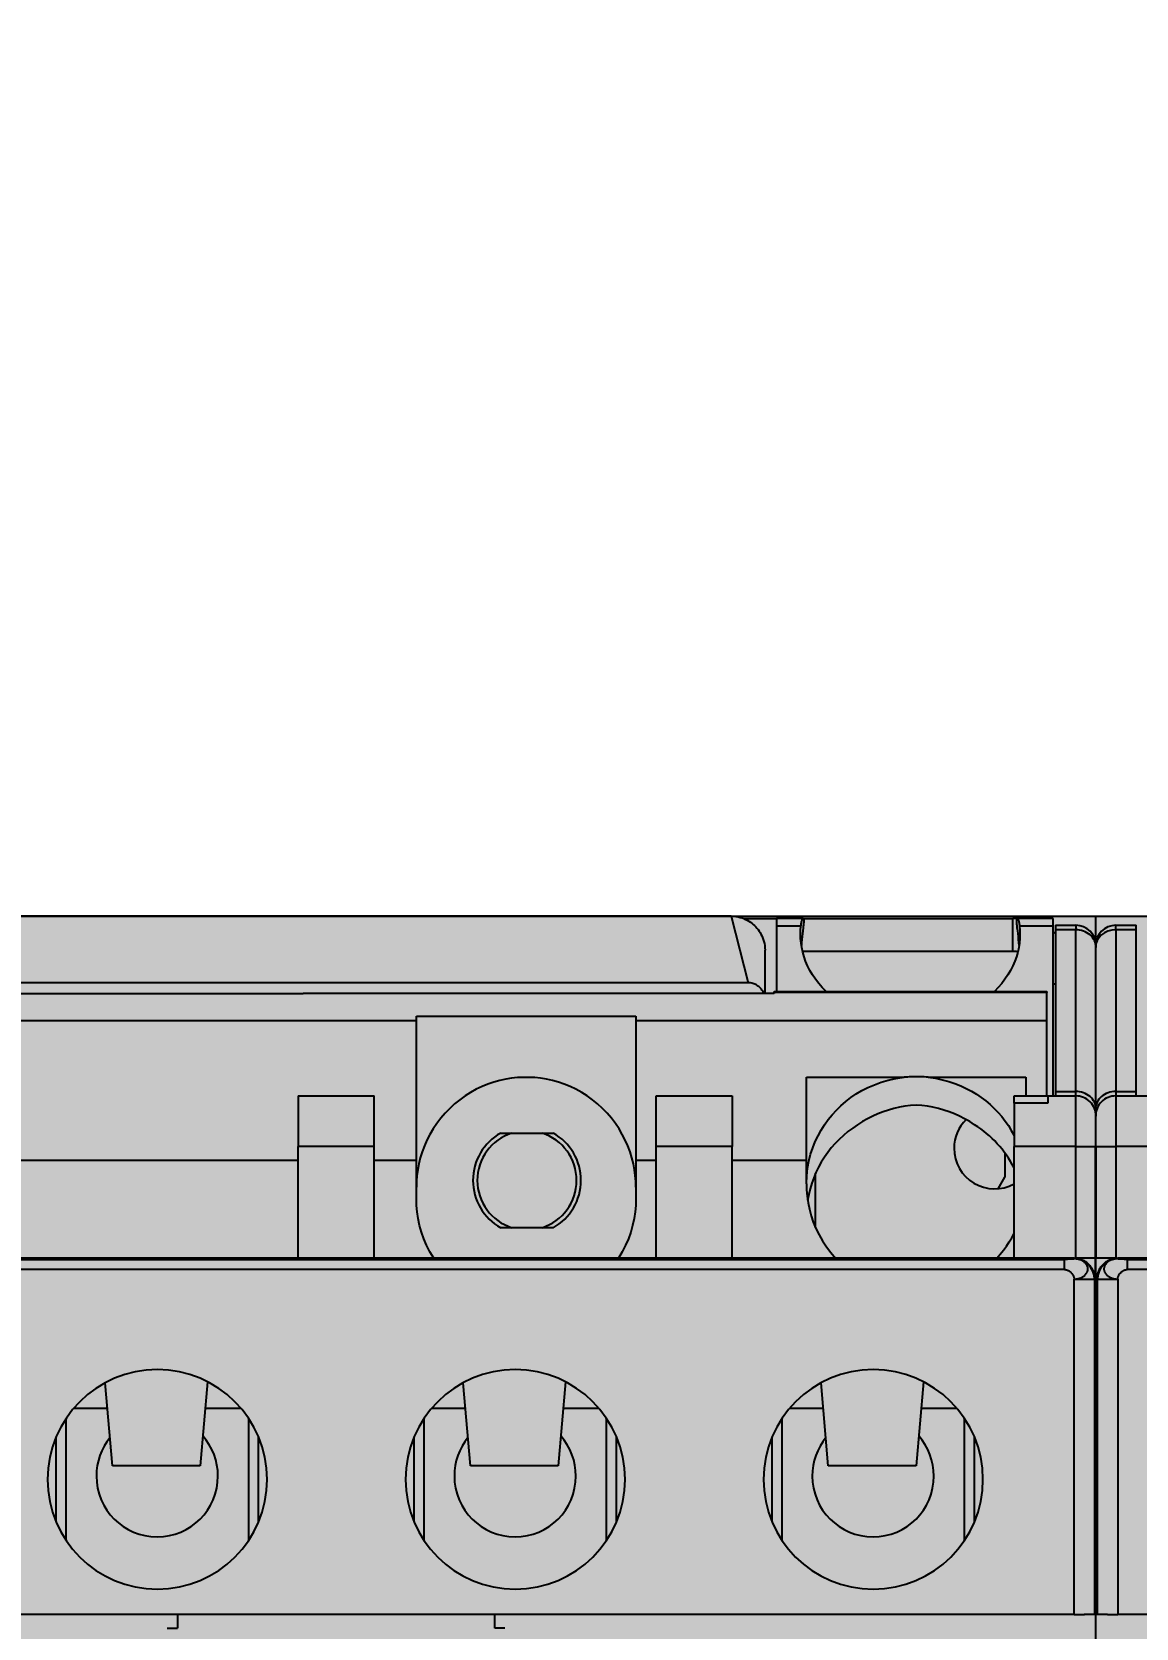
# Model space of a CAD drawing. Extents: x -20 to 2016, y -5898 to 916.
# Drawn here: x 652.21 to 684.91, y 775.01 to 822.25 of the extents above; entities that cross this region are included whole.
import ezdxf

# ---------------------------------------------------------------- set-up
doc = ezdxf.new("R2010")
doc.units = 0
doc.layers.add('MAIN-1', color=7, linetype='Continuous')
doc.layers.add('SYMS', color=7, linetype='Continuous')
doc.dimstyles.new('ISO-25', dxfattribs={"dimtxt": 2.5, "dimasz": 2.5, "dimexe": 1.25, "dimexo": 0.625, "dimtad": 1, "dimtxsty": 'Standard', "dimcen": 2.5, "dimadec": 0, "dimazin": 0, "dimtfac": 1, "dimtmove": 0, "dimatfit": 3, "dimfxl": 1, "dimarcsym": 0})

# ---------------------------------------------------------------- blocks, each defined once
blk = doc.blocks.new('*D42')
at = {"layer": 'Defpoints', "color": 0, "transparency": 16777216}
for p in [(778.839, 886.31), (287.054, 787.563), (778.839, 787.563)]:
    blk.add_point(p, dxfattribs=at)
at = {"layer": 'SYMS', "color": 0, "lineweight": -2, "transparency": 16777216}
for p, q in [((287.054, 788.188), (287.054, 887.56)), ((778.839, 788.188), (778.839, 887.56)), ((289.554, 886.31), (776.339, 886.31))]:
    blk.add_line(p, q, dxfattribs=at)
at = {"layer": 'SYMS', "color": 0, "transparency": 16777216}
for points in [[(289.554, 886.727), (289.554, 885.894), (287.054, 886.31)], [(776.339, 886.727), (776.339, 885.894), (778.839, 886.31)]]:
    blk.add_solid(points, dxfattribs=at)
at = {"layer": 'SYMS', "color": 0, "transparency": 16777216, "insert": (532.946, 888.394), "char_height": 2.5, "attachment_point": 5}
blk.add_mtext('491,79', dxfattribs=at)

msp = doc.modelspace()

# ---------------------------------------------------------------- hatches: boundary and pattern name
at = {"layer": 'SYMS', "true_color": 0x636466}
h = msp.add_hatch(color=251, dxfattribs=at)
h.dxf.hatch_style = 1
h.paths.add_polyline_path([(638.734, 725.585), (683.711, 725.585), (683.711, 796.085), (638.734, 796.085)])
h = msp.add_hatch(color=251, dxfattribs=at)
h.dxf.hatch_style = 1
h.paths.add_polyline_path([(683.722, 725.585), (728.7, 725.585), (728.7, 796.085), (683.722, 796.085)])

# ---------------------------------------------------------------- linework, layer by layer
at = {"layer": 'MAIN-1'}
for p, q in [((672.922, 796.085), (649.522, 796.085)), ((672.922, 796.085), (672.994, 796.082)), ((672.922, 796.085), (673.422, 794.115)), ((672.994, 796.082), (673.062, 796.076)), ((673.062, 796.076), (673.126, 796.065)), ((673.126, 796.065), (673.185, 796.05)), ((673.185, 796.05), (673.242, 796.032)), ((673.242, 796.032), (673.296, 796.012)), ((673.289, 796.015), (674.262, 796.015)), ((673.296, 796.012), (673.347, 795.989)), ((675.051, 796.015), (674.262, 796.015)), ((674.262, 796.015), (674.262, 794.76)), ((675.03, 795.991), (675.033, 795.998)), ((675.033, 795.998), (675.037, 796.004)), ((675.037, 796.004), (675.041, 796.009)), ((675.041, 796.009), (675.044, 796.012)), ((675.044, 796.012), (675.048, 796.014)), ((675.048, 796.014), (675.051, 796.015)), ((675.051, 796.015), (675.054, 796.014)), ((675.051, 796.015), (681.264, 796.015)), ((675.054, 796.014), (675.057, 796.011)), ((675.057, 796.011), (675.06, 796.007)), ((675.06, 796.007), (675.062, 796.002)), ((675.062, 796.002), (675.064, 795.994)), ((675.064, 795.994), (675.066, 795.985)), ((681.264, 795.041), (681.264, 796.015)), ((681.284, 796.015), (681.264, 796.015)), ((681.305, 796.014), (681.284, 796.015)), ((681.325, 796.014), (681.305, 796.014)), ((681.346, 796.013), (681.325, 796.014)), ((681.367, 796.012), (681.346, 796.013)), ((681.387, 796.011), (681.367, 796.012)), ((681.379, 795.985), (681.381, 795.994)), ((681.381, 795.994), (681.383, 796.001)), ((681.383, 796.001), (681.385, 796.007)), ((681.385, 796.007), (681.388, 796.011)), ((681.388, 796.011), (681.391, 796.014)), ((681.391, 796.014), (681.394, 796.015)), ((682.457, 796.015), (681.394, 796.015)), ((681.394, 796.015), (681.397, 796.014)), ((681.397, 796.014), (681.401, 796.012)), ((681.401, 796.012), (681.404, 796.009)), ((681.404, 796.009), (681.408, 796.004)), ((681.408, 796.004), (681.411, 795.998)), ((681.411, 795.998), (681.415, 795.991)), ((682.457, 795.788), (682.457, 796.015)), ((673.347, 795.989), (673.396, 795.963)), ((673.396, 795.963), (673.443, 795.936)), ((673.443, 795.936), (673.488, 795.907)), ((673.488, 795.907), (673.531, 795.875)), ((673.531, 795.875), (673.572, 795.842)), ((673.572, 795.842), (673.611, 795.806)), ((673.611, 795.806), (673.648, 795.769)), ((673.648, 795.769), (673.683, 795.73)), ((673.683, 795.73), (673.716, 795.688)), ((673.716, 795.688), (673.747, 795.645)), ((673.747, 795.645), (673.776, 795.599)), ((673.776, 795.599), (673.803, 795.552)), ((673.803, 795.552), (673.828, 795.502)), ((674.985, 795.788), (674.262, 795.788)), ((674.973, 795.592), (674.974, 795.632)), ((674.973, 795.552), (674.973, 795.592)), ((674.977, 795.421), (674.973, 795.552)), ((674.974, 795.632), (674.976, 795.671)), ((674.976, 795.671), (674.978, 795.711)), ((674.978, 795.711), (674.982, 795.749)), ((674.982, 795.749), (674.985, 795.788)), ((674.985, 795.788), (674.988, 795.81)), ((674.988, 795.81), (674.991, 795.831)), ((674.991, 795.831), (674.994, 795.851)), ((674.994, 795.851), (674.997, 795.87)), ((674.997, 795.87), (675, 795.887)), ((675, 795.887), (675.003, 795.904)), ((675.003, 795.904), (675.007, 795.92)), ((675.007, 795.92), (675.011, 795.934)), ((675.011, 795.934), (675.014, 795.948)), ((675.014, 795.948), (675.018, 795.961)), ((675.018, 795.961), (675.022, 795.972)), ((675.03, 795.566), (675.021, 795.48)), ((675.022, 795.972), (675.026, 795.982)), ((675.026, 795.982), (675.03, 795.991)), ((675.04, 795.653), (675.03, 795.566)), ((675.051, 795.74), (675.04, 795.653)), ((675.054, 795.767), (675.051, 795.74)), ((675.057, 795.792), (675.054, 795.767)), ((675.06, 795.816), (675.057, 795.792)), ((675.062, 795.839), (675.06, 795.816)), ((675.064, 795.86), (675.062, 795.839)), ((675.066, 795.88), (675.064, 795.86)), ((675.066, 795.985), (675.067, 795.974)), ((675.067, 795.899), (675.066, 795.88)), ((675.067, 795.974), (675.068, 795.962)), ((675.068, 795.917), (675.067, 795.899)), ((675.068, 795.962), (675.068, 795.949)), ((675.068, 795.949), (675.068, 795.934)), ((675.068, 795.934), (675.068, 795.917)), ((681.377, 795.962), (681.378, 795.974)), ((681.377, 795.948), (681.377, 795.962)), ((681.377, 795.933), (681.377, 795.948)), ((681.377, 795.916), (681.377, 795.933)), ((681.378, 795.898), (681.377, 795.916)), ((681.378, 795.974), (681.379, 795.985)), ((681.379, 795.879), (681.378, 795.898)), ((681.381, 795.859), (681.379, 795.879)), ((681.383, 795.838), (681.381, 795.859)), ((681.385, 795.815), (681.383, 795.838)), ((681.388, 795.792), (681.385, 795.815)), ((681.391, 795.766), (681.388, 795.792)), ((681.394, 795.74), (681.391, 795.766)), ((681.405, 795.653), (681.394, 795.74)), ((681.415, 795.567), (681.405, 795.653)), ((681.415, 795.991), (681.419, 795.982)), ((681.424, 795.48), (681.415, 795.567)), ((681.419, 795.982), (681.423, 795.972)), ((681.423, 795.972), (681.427, 795.961)), ((681.427, 795.961), (681.431, 795.948)), ((681.431, 795.948), (681.434, 795.934)), ((681.434, 795.934), (681.438, 795.92)), ((681.438, 795.92), (681.441, 795.904)), ((681.441, 795.904), (681.445, 795.887)), ((681.445, 795.887), (681.448, 795.87)), ((681.448, 795.87), (681.451, 795.851)), ((681.451, 795.851), (681.454, 795.831)), ((681.454, 795.831), (681.457, 795.81)), ((681.457, 795.81), (681.459, 795.788)), ((681.459, 795.788), (681.463, 795.749)), ((682.457, 795.788), (681.459, 795.788)), ((681.463, 795.749), (681.467, 795.711)), ((681.467, 795.711), (681.469, 795.671)), ((681.472, 795.552), (681.468, 795.421)), ((681.469, 795.671), (681.471, 795.632)), ((681.471, 795.632), (681.472, 795.592)), ((681.472, 795.592), (681.472, 795.552)), ((682.457, 790.769), (682.457, 795.788)), ((682.468, 795.611), (682.457, 795.619)), ((682.479, 795.603), (682.468, 795.611)), ((682.49, 795.594), (682.479, 795.603)), ((682.501, 795.586), (682.49, 795.594)), ((682.512, 795.577), (682.501, 795.586)), ((682.522, 795.569), (682.512, 795.577)), ((682.522, 795.815), (682.522, 795.681)), ((682.522, 795.815), (683.122, 795.815)), ((682.522, 795.681), (682.522, 790.899)), ((683.122, 795.681), (682.522, 795.681)), ((683.122, 795.815), (683.122, 795.681)), ((683.122, 790.899), (683.122, 795.681)), ((684.311, 795.681), (684.311, 795.815)), ((684.311, 795.815), (684.911, 795.815)), ((684.911, 795.681), (684.311, 795.681)), ((684.311, 795.681), (684.311, 790.899)), ((684.911, 795.681), (684.911, 795.815)), ((684.911, 790.899), (684.911, 795.681)), ((673.828, 795.502), (673.851, 795.451)), ((673.851, 795.451), (673.871, 795.396)), ((673.871, 795.396), (673.889, 795.339)), ((673.889, 795.339), (673.903, 795.279)), ((673.903, 795.279), (673.913, 795.216)), ((673.913, 795.216), (673.92, 795.148)), ((673.92, 795.148), (673.922, 795.076)), ((673.922, 793.795), (673.922, 795.076)), ((674.989, 795.289), (674.977, 795.421)), ((675.009, 795.155), (674.989, 795.289)), ((675.005, 795.307), (674.998, 795.221)), ((675.012, 795.394), (675.005, 795.307)), ((675.039, 795.02), (675.009, 795.155)), ((675.021, 795.48), (675.012, 795.394)), ((681.436, 795.155), (681.406, 795.02)), ((681.432, 795.394), (681.424, 795.48)), ((681.44, 795.307), (681.432, 795.394)), ((681.456, 795.289), (681.436, 795.155)), ((681.447, 795.221), (681.44, 795.307)), ((681.468, 795.421), (681.456, 795.289)), ((683.711, 795.215), (683.711, 795.161)), ((683.711, 795.161), (683.711, 790.379)), ((683.722, 795.215), (683.722, 795.161)), ((683.722, 790.379), (683.722, 795.161)), ((674.262, 794.76), (674.262, 793.857)), ((681.264, 795.041), (675.034, 795.041)), ((675.078, 794.884), (675.039, 795.02)), ((675.126, 794.749), (675.078, 794.884)), ((675.184, 794.614), (675.126, 794.749)), ((675.252, 794.48), (675.184, 794.614)), ((681.26, 794.614), (681.192, 794.48)), ((681.319, 794.749), (681.26, 794.614)), ((681.367, 794.884), (681.319, 794.749)), ((681.406, 795.02), (681.367, 794.884)), ((673.422, 794.115), (649.022, 794.115)), ((673.46, 794.113), (673.422, 794.115)), ((673.496, 794.11), (673.46, 794.113)), ((673.529, 794.104), (673.496, 794.11)), ((673.56, 794.096), (673.529, 794.104)), ((675.33, 794.349), (675.252, 794.48)), ((675.417, 794.22), (675.33, 794.349)), ((675.512, 794.095), (675.417, 794.22)), ((681.028, 794.22), (680.933, 794.095)), ((681.115, 794.349), (681.028, 794.22)), ((681.192, 794.48), (681.115, 794.349)), ((651.547, 793.795), (660.247, 793.795)), ((674.197, 793.795), (660.247, 793.795)), ((673.59, 794.086), (673.56, 794.096)), ((673.618, 794.075), (673.59, 794.086)), ((673.644, 794.062), (673.618, 794.075)), ((673.67, 794.048), (673.644, 794.062)), ((673.694, 794.033), (673.67, 794.048)), ((673.717, 794.017), (673.694, 794.033)), ((673.739, 794), (673.717, 794.017)), ((673.76, 793.982), (673.739, 794)), ((673.78, 793.962), (673.76, 793.982)), ((673.799, 793.942), (673.78, 793.962)), ((673.817, 793.92), (673.799, 793.942)), ((673.833, 793.897), (673.817, 793.92)), ((673.849, 793.874), (673.833, 793.897)), ((673.863, 793.849), (673.849, 793.874)), ((673.876, 793.822), (673.863, 793.849)), ((673.888, 793.795), (673.876, 793.822)), ((674.197, 793.826), (674.197, 793.857)), ((674.197, 793.857), (682.272, 793.857)), ((682.272, 793.826), (674.197, 793.826)), ((674.197, 793.826), (674.197, 793.795)), ((675.616, 793.973), (675.512, 794.095)), ((675.729, 793.857), (675.616, 793.973)), ((680.829, 793.973), (680.716, 793.857)), ((680.933, 794.095), (680.829, 793.973)), ((682.272, 793.857), (682.272, 793.826)), ((682.272, 792.994), (682.272, 793.826)), ((640.122, 792.994), (663.597, 792.994)), ((663.597, 792.994), (663.597, 793.122)), ((663.597, 793.122), (670.097, 793.122)), ((663.597, 788.865), (663.597, 792.994)), ((670.097, 793.122), (670.097, 792.994)), ((670.097, 792.994), (670.097, 788.865)), ((670.097, 792.994), (682.272, 792.994)), ((682.272, 790.765), (682.272, 792.994)), ((666.419, 791.287), (666.245, 791.258)), ((666.591, 791.305), (666.419, 791.287)), ((666.762, 791.314), (666.591, 791.305)), ((666.933, 791.314), (666.762, 791.314)), ((667.104, 791.305), (666.933, 791.314)), ((667.276, 791.287), (667.104, 791.305)), ((667.45, 791.258), (667.276, 791.287)), ((675.147, 788.865), (675.147, 791.316)), ((675.147, 791.316), (678.044, 791.316)), ((677.573, 791.231), (677.8, 791.281)), ((677.8, 791.281), (678.044, 791.316)), ((678.094, 791.32), (678.044, 791.316)), ((678.145, 791.324), (678.094, 791.32)), ((678.195, 791.327), (678.145, 791.324)), ((678.246, 791.329), (678.195, 791.327)), ((678.296, 791.331), (678.246, 791.329)), ((678.347, 791.332), (678.296, 791.331)), ((678.397, 791.332), (678.347, 791.332)), ((678.456, 791.332), (678.397, 791.332)), ((678.515, 791.33), (678.456, 791.332)), ((678.574, 791.328), (678.515, 791.33)), ((678.633, 791.325), (678.574, 791.328)), ((678.692, 791.321), (678.633, 791.325)), ((678.751, 791.316), (678.692, 791.321)), ((678.751, 791.316), (678.968, 791.286)), ((678.751, 791.316), (681.647, 791.316)), ((678.968, 791.286), (679.172, 791.244)), ((681.647, 791.316), (681.647, 790.765)), ((665.202, 790.868), (665.039, 790.765)), ((665.371, 790.96), (665.202, 790.868)), ((665.542, 791.041), (665.371, 790.96)), ((665.717, 791.112), (665.542, 791.041)), ((665.893, 791.171), (665.717, 791.112)), ((666.07, 791.22), (665.893, 791.171)), ((666.245, 791.258), (666.07, 791.22)), ((667.625, 791.22), (667.45, 791.258)), ((667.802, 791.171), (667.625, 791.22)), ((667.978, 791.112), (667.802, 791.171)), ((668.153, 791.041), (667.978, 791.112)), ((668.324, 790.96), (668.153, 791.041)), ((668.493, 790.868), (668.324, 790.96)), ((668.656, 790.765), (668.493, 790.868)), ((676.465, 790.714), (676.624, 790.822)), ((676.624, 790.822), (676.793, 790.922)), ((676.793, 790.922), (676.972, 791.014)), ((676.972, 791.014), (677.16, 791.096)), ((677.16, 791.096), (677.36, 791.169)), ((677.36, 791.169), (677.573, 791.231)), ((679.172, 791.244), (679.363, 791.192)), ((679.363, 791.192), (679.545, 791.131)), ((679.545, 791.131), (679.717, 791.062)), ((679.717, 791.062), (679.881, 790.986)), ((679.881, 790.986), (680.036, 790.902)), ((680.036, 790.902), (680.185, 790.813)), ((680.185, 790.813), (680.326, 790.717)), ((682.522, 790.899), (682.522, 790.765)), ((682.522, 790.899), (683.122, 790.899)), ((683.122, 790.765), (683.122, 790.899)), ((684.311, 790.899), (684.911, 790.899)), ((684.311, 790.899), (684.311, 790.765)), ((684.911, 790.765), (684.911, 790.899)), ((660.097, 790.765), (662.347, 790.765)), ((660.097, 790.765), (660.097, 789.265)), ((662.347, 789.265), (662.347, 790.765)), ((664.584, 790.397), (664.448, 790.257)), ((664.729, 790.529), (664.584, 790.397)), ((664.88, 790.652), (664.729, 790.529)), ((665.039, 790.765), (664.88, 790.652)), ((668.814, 790.652), (668.656, 790.765)), ((668.966, 790.529), (668.814, 790.652)), ((669.111, 790.397), (668.966, 790.529)), ((669.247, 790.257), (669.111, 790.397)), ((670.697, 790.765), (672.947, 790.765)), ((670.697, 789.265), (670.697, 790.765)), ((672.947, 790.765), (672.947, 789.265)), ((675.913, 790.208), (676.038, 790.345)), ((676.038, 790.345), (676.172, 790.476)), ((676.172, 790.476), (676.314, 790.599)), ((676.314, 790.599), (676.465, 790.714)), ((677.579, 790.347), (677.422, 790.294)), ((677.739, 790.392), (677.579, 790.347)), ((677.9, 790.429), (677.739, 790.392)), ((678.064, 790.458), (677.9, 790.429)), ((678.23, 790.479), (678.064, 790.458)), ((678.397, 790.491), (678.23, 790.479)), ((678.565, 790.479), (678.397, 790.491)), ((678.731, 790.458), (678.565, 790.479)), ((678.895, 790.429), (678.731, 790.458)), ((679.056, 790.392), (678.895, 790.429)), ((679.216, 790.347), (679.056, 790.392)), ((679.373, 790.294), (679.216, 790.347)), ((680.326, 790.717), (680.46, 790.615)), ((680.46, 790.615), (680.587, 790.508)), ((680.587, 790.508), (680.708, 790.394)), ((680.708, 790.394), (680.823, 790.275)), ((681.297, 790.549), (681.297, 790.765)), ((681.297, 790.765), (682.297, 790.765)), ((681.297, 790.549), (681.297, 789.265)), ((682.297, 790.549), (681.297, 790.549)), ((682.272, 790.769), (682.457, 790.769)), ((682.297, 790.765), (682.297, 790.549)), ((682.297, 790.765), (683.122, 790.765)), ((682.457, 790.765), (682.457, 790.769)), ((683.122, 789.265), (683.122, 790.765)), ((683.711, 790.379), (683.711, 790.315)), ((683.722, 790.379), (683.722, 790.315)), ((684.311, 790.765), (686.136, 790.765)), ((684.311, 790.765), (684.311, 789.265)), ((664.204, 789.953), (664.096, 789.792)), ((664.321, 790.108), (664.204, 789.953)), ((664.448, 790.257), (664.321, 790.108)), ((669.374, 790.108), (669.247, 790.257)), ((669.491, 789.953), (669.374, 790.108)), ((669.599, 789.792), (669.491, 789.953)), ((675.585, 789.754), (675.686, 789.913)), ((675.686, 789.913), (675.795, 790.064)), ((675.795, 790.064), (675.913, 790.208)), ((676.812, 790.003), (676.665, 789.909)), ((676.961, 790.089), (676.812, 790.003)), ((677.112, 790.165), (676.961, 790.089)), ((677.266, 790.234), (677.112, 790.165)), ((677.422, 790.294), (677.266, 790.234)), ((679.529, 790.234), (679.373, 790.294)), ((679.682, 790.165), (679.529, 790.234)), ((679.834, 790.089), (679.682, 790.165)), ((679.983, 790.003), (679.834, 790.089)), ((680.13, 789.909), (679.983, 790.003)), ((680.823, 790.275), (680.931, 790.151)), ((680.931, 790.151), (681.032, 790.021)), ((681.032, 790.021), (681.128, 789.885)), ((681.128, 789.885), (681.216, 789.744)), ((683.711, 790.315), (683.711, 790.261)), ((683.711, 790.261), (683.711, 790.219)), ((683.711, 790.219), (683.711, 790.189)), ((683.711, 790.189), (683.711, 790.171)), ((683.711, 790.171), (683.711, 790.165)), ((683.711, 790.165), (683.711, 789.265)), ((683.722, 790.315), (683.722, 790.261)), ((683.722, 790.261), (683.722, 790.219)), ((683.722, 790.219), (683.722, 790.189)), ((683.722, 790.189), (683.722, 790.171)), ((683.722, 790.171), (683.722, 790.165)), ((683.722, 789.265), (683.722, 790.165)), ((663.911, 789.456), (663.834, 789.283)), ((663.998, 789.626), (663.911, 789.456)), ((664.096, 789.792), (663.998, 789.626)), ((666.098, 789.665), (667.647, 789.665)), ((669.697, 789.626), (669.599, 789.792)), ((669.784, 789.456), (669.697, 789.626)), ((669.861, 789.283), (669.784, 789.456)), ((675.337, 789.231), (675.41, 789.413)), ((675.41, 789.413), (675.493, 789.588)), ((675.493, 789.588), (675.585, 789.754)), ((681.216, 789.744), (681.297, 789.597)), ((660.097, 785.965), (660.097, 789.265)), ((662.347, 789.265), (660.097, 789.265)), ((662.347, 785.965), (662.347, 789.265)), ((663.715, 788.932), (663.672, 788.756)), ((663.769, 789.108), (663.715, 788.932)), ((663.834, 789.283), (663.769, 789.108)), ((669.926, 789.108), (669.861, 789.283)), ((669.98, 788.932), (669.926, 789.108)), ((670.023, 788.756), (669.98, 788.932)), ((670.697, 785.965), (670.697, 789.265)), ((672.947, 789.265), (670.697, 789.265)), ((672.947, 785.965), (672.947, 789.265)), ((675.222, 788.838), (675.274, 789.039)), ((675.274, 789.039), (675.337, 789.231)), ((681.022, 789.082), (681.022, 788.361)), ((681.297, 785.965), (681.297, 789.265)), ((683.122, 789.265), (681.297, 789.265)), ((683.122, 789.265), (683.722, 789.265)), ((683.122, 785.965), (683.122, 789.265)), ((683.711, 785.965), (683.711, 789.265)), ((683.711, 789.265), (684.311, 789.265)), ((683.722, 789.265), (683.722, 785.965)), ((684.311, 789.265), (684.311, 785.965)), ((686.136, 789.265), (684.311, 789.265)), ((651.747, 788.865), (660.097, 788.865)), ((662.347, 788.865), (663.597, 788.865)), ((663.597, 787.715), (663.597, 788.865)), ((663.639, 788.58), (663.616, 788.406)), ((663.672, 788.756), (663.639, 788.58)), ((670.056, 788.58), (670.023, 788.756)), ((670.079, 788.406), (670.056, 788.58)), ((670.097, 788.865), (670.697, 788.865)), ((670.097, 788.865), (670.097, 787.715)), ((672.947, 788.865), (675.147, 788.865)), ((675.147, 788.165), (675.147, 788.865)), ((675.156, 788.403), (675.182, 788.627)), ((675.182, 788.627), (675.222, 788.838)), ((675.422, 786.857), (675.422, 788.479)), ((663.602, 788.234), (663.597, 788.065)), ((663.616, 788.406), (663.602, 788.234)), ((670.093, 788.234), (670.079, 788.406)), ((670.097, 788.065), (670.093, 788.234)), ((675.147, 788.165), (675.156, 788.403)), ((675.147, 788.165), (675.153, 787.981)), ((675.153, 787.981), (675.169, 787.793)), ((680.825, 788.019), (681.022, 788.361)), ((663.603, 787.524), (663.597, 787.715)), ((663.621, 787.33), (663.603, 787.524)), ((670.092, 787.524), (670.074, 787.33)), ((670.097, 787.715), (670.092, 787.524)), ((675.169, 787.793), (675.197, 787.603)), ((675.197, 787.603), (675.236, 787.412)), ((663.65, 787.133), (663.621, 787.33)), ((663.693, 786.934), (663.65, 787.133)), ((670.045, 787.133), (670.002, 786.934)), ((670.074, 787.33), (670.045, 787.133)), ((675.236, 787.412), (675.288, 787.22)), ((675.288, 787.22), (675.352, 787.029)), ((675.352, 787.029), (675.43, 786.84)), ((663.748, 786.736), (663.693, 786.934)), ((663.818, 786.538), (663.748, 786.736)), ((667.647, 786.865), (666.098, 786.865)), ((669.947, 786.736), (669.877, 786.538)), ((670.002, 786.934), (669.947, 786.736)), ((675.43, 786.84), (675.521, 786.654)), ((675.521, 786.654), (675.624, 786.472)), ((681.152, 786.442), (681.228, 786.569)), ((681.228, 786.569), (681.297, 786.699)), ((663.902, 786.343), (663.818, 786.538)), ((663.999, 786.151), (663.902, 786.343)), ((664.11, 785.965), (663.999, 786.151)), ((669.696, 786.151), (669.585, 785.965)), ((669.793, 786.343), (669.696, 786.151)), ((669.877, 786.538), (669.793, 786.343)), ((675.624, 786.472), (675.74, 786.296)), ((675.74, 786.296), (675.867, 786.126)), ((675.867, 786.126), (676.006, 785.965)), ((680.789, 785.965), (680.888, 786.078)), ((680.888, 786.078), (680.982, 786.196)), ((680.982, 786.196), (681.07, 786.317)), ((681.07, 786.317), (681.152, 786.442)), ((683.078, 785.965), (639.377, 785.965)), ((639.662, 785.927), (682.793, 785.927)), ((682.793, 785.628), (639.662, 785.628)), ((682.807, 785.927), (682.793, 785.927)), ((682.793, 785.628), (682.793, 785.927)), ((682.793, 785.628), (682.808, 785.627)), ((682.821, 785.927), (682.807, 785.927)), ((682.808, 785.627), (682.823, 785.625)), ((682.835, 785.928), (682.821, 785.927)), ((682.823, 785.625), (682.838, 785.622)), ((682.849, 785.928), (682.835, 785.928)), ((682.838, 785.622), (682.853, 785.619)), ((682.863, 785.928), (682.849, 785.928)), ((682.853, 785.619), (682.868, 785.614)), ((682.878, 785.928), (682.863, 785.928)), ((682.868, 785.614), (682.883, 785.608)), ((682.893, 785.929), (682.878, 785.928)), ((682.883, 785.608), (682.897, 785.601)), ((682.908, 785.929), (682.893, 785.929)), ((682.897, 785.601), (682.911, 785.593)), ((682.923, 785.929), (682.908, 785.929)), ((682.938, 785.93), (682.923, 785.929)), ((682.952, 785.93), (682.938, 785.93)), ((682.965, 785.931), (682.952, 785.93)), ((682.978, 785.932), (682.965, 785.931)), ((682.991, 785.932), (682.978, 785.932)), ((683.003, 785.933), (682.991, 785.932)), ((683.014, 785.934), (683.003, 785.933)), ((683.024, 785.934), (683.014, 785.934)), ((683.034, 785.935), (683.024, 785.934)), ((683.043, 785.936), (683.034, 785.935)), ((683.051, 785.937), (683.043, 785.936)), ((683.058, 785.938), (683.051, 785.937)), ((683.064, 785.938), (683.058, 785.938)), ((683.069, 785.939), (683.064, 785.938)), ((683.073, 785.94), (683.069, 785.939)), ((683.075, 785.941), (683.073, 785.94)), ((683.077, 785.941), (683.075, 785.941)), ((683.078, 785.942), (683.077, 785.941)), ((683.078, 785.965), (683.106, 785.964)), ((683.078, 785.942), (683.078, 785.965)), ((683.099, 785.942), (683.078, 785.942)), ((683.121, 785.94), (683.099, 785.942)), ((683.106, 785.964), (683.134, 785.962)), ((683.142, 785.938), (683.121, 785.94)), ((683.722, 785.965), (683.122, 785.965)), ((683.134, 785.962), (683.161, 785.959)), ((683.164, 785.936), (683.142, 785.938)), ((683.161, 785.959), (683.188, 785.955)), ((683.185, 785.932), (683.164, 785.936)), ((683.205, 785.927), (683.185, 785.932)), ((683.188, 785.955), (683.215, 785.949)), ((683.225, 785.922), (683.205, 785.927)), ((683.215, 785.949), (683.242, 785.942)), ((683.245, 785.916), (683.225, 785.922)), ((683.242, 785.942), (683.268, 785.934)), ((683.265, 785.909), (683.245, 785.916)), ((683.284, 785.902), (683.265, 785.909)), ((683.268, 785.934), (683.294, 785.924)), ((683.302, 785.893), (683.284, 785.902)), ((683.294, 785.924), (683.319, 785.914)), ((683.32, 785.884), (683.302, 785.893)), ((683.319, 785.914), (683.344, 785.902)), ((683.337, 785.875), (683.32, 785.884)), ((683.353, 785.864), (683.337, 785.875)), ((683.344, 785.902), (683.369, 785.889)), ((683.369, 785.853), (683.353, 785.864)), ((683.369, 785.889), (683.393, 785.875)), ((683.384, 785.841), (683.369, 785.853)), ((683.398, 785.829), (683.384, 785.841)), ((683.393, 785.875), (683.416, 785.86)), ((683.411, 785.817), (683.398, 785.829)), ((683.423, 785.804), (683.411, 785.817)), ((683.416, 785.86), (683.439, 785.844)), ((683.434, 785.79), (683.423, 785.804)), ((683.444, 785.776), (683.434, 785.79)), ((683.439, 785.844), (683.461, 785.826)), ((683.453, 785.762), (683.444, 785.776)), ((683.461, 785.748), (683.453, 785.762)), ((683.461, 785.826), (683.482, 785.808)), ((683.467, 785.733), (683.461, 785.748)), ((683.473, 785.718), (683.467, 785.733)), ((683.478, 785.703), (683.473, 785.718)), ((683.481, 785.687), (683.478, 785.703)), ((683.479, 785.593), (683.482, 785.609)), ((683.484, 785.672), (683.481, 785.687)), ((683.482, 785.808), (683.501, 785.789)), ((683.482, 785.609), (683.484, 785.624)), ((683.485, 785.656), (683.484, 785.672)), ((683.484, 785.624), (683.485, 785.64)), ((683.485, 785.64), (683.485, 785.656)), ((683.501, 785.789), (683.521, 785.769)), ((683.521, 785.769), (683.539, 785.748)), ((683.539, 785.748), (683.556, 785.726)), ((683.556, 785.726), (683.572, 785.704)), ((683.572, 785.704), (683.587, 785.68)), ((683.587, 785.68), (683.601, 785.656)), ((683.601, 785.656), (683.614, 785.632)), ((683.614, 785.632), (683.626, 785.607)), ((683.626, 785.607), (683.637, 785.581)), ((683.711, 775.415), (683.711, 785.965)), ((684.311, 785.965), (683.711, 785.965)), ((683.722, 775.415), (683.722, 785.965)), ((683.807, 785.581), (683.818, 785.607)), ((683.818, 785.607), (683.829, 785.632)), ((683.829, 785.632), (683.842, 785.656)), ((683.842, 785.656), (683.856, 785.68)), ((683.856, 785.68), (683.871, 785.704)), ((683.871, 785.704), (683.888, 785.726)), ((683.888, 785.726), (683.905, 785.748)), ((683.905, 785.748), (683.923, 785.769)), ((683.923, 785.769), (683.942, 785.789)), ((683.942, 785.789), (683.962, 785.808)), ((683.96, 785.667), (683.959, 785.652)), ((683.959, 785.652), (683.959, 785.637)), ((683.959, 785.637), (683.96, 785.622)), ((683.961, 785.681), (683.96, 785.667)), ((683.96, 785.622), (683.962, 785.608)), ((683.964, 785.696), (683.961, 785.681)), ((683.962, 785.808), (683.983, 785.826)), ((683.962, 785.608), (683.965, 785.593)), ((683.968, 785.71), (683.964, 785.696)), ((683.973, 785.724), (683.968, 785.71)), ((683.979, 785.738), (683.973, 785.724)), ((683.985, 785.752), (683.979, 785.738)), ((683.983, 785.826), (684.005, 785.844)), ((683.993, 785.765), (683.985, 785.752)), ((684.001, 785.778), (683.993, 785.765)), ((684.011, 785.791), (684.001, 785.778)), ((684.005, 785.844), (684.027, 785.86)), ((684.021, 785.804), (684.011, 785.791)), ((684.032, 785.816), (684.021, 785.804)), ((684.027, 785.86), (684.051, 785.875)), ((684.044, 785.828), (684.032, 785.816)), ((684.057, 785.839), (684.044, 785.828)), ((684.051, 785.875), (684.075, 785.889)), ((684.071, 785.85), (684.057, 785.839)), ((684.085, 785.861), (684.071, 785.85)), ((684.075, 785.889), (684.099, 785.902)), ((684.1, 785.871), (684.085, 785.861)), ((684.099, 785.902), (684.124, 785.914)), ((684.116, 785.88), (684.1, 785.871)), ((684.132, 785.889), (684.116, 785.88)), ((684.124, 785.914), (684.15, 785.924)), ((684.149, 785.897), (684.132, 785.889)), ((684.167, 785.904), (684.149, 785.897)), ((684.15, 785.924), (684.176, 785.934)), ((684.185, 785.911), (684.167, 785.904)), ((684.176, 785.934), (684.202, 785.942)), ((684.203, 785.918), (684.185, 785.911)), ((684.202, 785.942), (684.228, 785.949)), ((684.223, 785.923), (684.203, 785.918)), ((684.242, 785.928), (684.223, 785.923)), ((684.228, 785.949), (684.255, 785.955)), ((684.262, 785.932), (684.242, 785.928)), ((684.255, 785.955), (684.282, 785.959)), ((684.282, 785.936), (684.262, 785.932)), ((684.282, 785.959), (684.31, 785.962)), ((684.303, 785.939), (684.282, 785.936)), ((684.324, 785.941), (684.303, 785.939)), ((684.31, 785.962), (684.338, 785.964)), ((684.345, 785.942), (684.324, 785.941)), ((684.338, 785.964), (684.366, 785.965)), ((684.366, 785.942), (684.345, 785.942)), ((728.066, 785.965), (684.366, 785.965)), ((684.366, 785.965), (684.366, 785.942)), ((684.367, 785.941), (684.366, 785.942)), ((684.368, 785.941), (684.367, 785.941)), ((684.371, 785.94), (684.368, 785.941)), ((684.375, 785.939), (684.371, 785.94)), ((684.38, 785.938), (684.375, 785.939)), ((684.386, 785.938), (684.38, 785.938)), ((684.393, 785.937), (684.386, 785.938)), ((684.401, 785.936), (684.393, 785.937)), ((684.41, 785.935), (684.401, 785.936)), ((684.419, 785.934), (684.41, 785.935)), ((684.43, 785.934), (684.419, 785.934)), ((684.441, 785.933), (684.43, 785.934)), ((684.453, 785.932), (684.441, 785.933)), ((684.465, 785.932), (684.453, 785.932)), ((684.478, 785.931), (684.465, 785.932)), ((684.492, 785.931), (684.478, 785.931)), ((684.506, 785.93), (684.492, 785.931)), ((684.52, 785.929), (684.506, 785.93)), ((684.535, 785.929), (684.52, 785.929)), ((684.532, 785.593), (684.547, 785.601)), ((684.55, 785.929), (684.535, 785.929)), ((684.547, 785.601), (684.561, 785.608)), ((684.565, 785.928), (684.55, 785.929)), ((684.561, 785.608), (684.576, 785.614)), ((684.58, 785.928), (684.565, 785.928)), ((684.576, 785.614), (684.591, 785.619)), ((684.595, 785.928), (684.58, 785.928)), ((684.591, 785.619), (684.606, 785.622)), ((684.609, 785.928), (684.595, 785.928)), ((684.606, 785.622), (684.621, 785.625)), ((684.623, 785.927), (684.609, 785.928)), ((684.621, 785.625), (684.636, 785.627)), ((684.637, 785.927), (684.623, 785.927)), ((684.636, 785.627), (684.651, 785.628)), ((684.651, 785.927), (684.637, 785.927)), ((684.651, 785.927), (727.782, 785.927)), ((684.651, 785.927), (684.651, 785.628)), ((727.782, 785.628), (684.651, 785.628)), ((682.911, 785.593), (682.925, 785.584)), ((682.925, 785.584), (682.939, 785.575)), ((682.939, 785.575), (682.952, 785.565)), ((682.952, 785.565), (682.965, 785.554)), ((682.965, 785.554), (682.978, 785.543)), ((682.978, 785.543), (682.99, 785.531)), ((682.99, 785.531), (683.001, 785.518)), ((683.001, 785.518), (683.012, 785.505)), ((683.012, 785.505), (683.022, 785.492)), ((683.022, 785.492), (683.031, 785.478)), ((683.031, 785.478), (683.04, 785.464)), ((683.04, 785.464), (683.048, 785.449)), ((683.048, 785.449), (683.055, 785.434)), ((683.055, 785.434), (683.061, 785.419)), ((683.061, 785.419), (683.066, 785.404)), ((683.066, 785.404), (683.071, 785.389)), ((683.071, 785.389), (683.074, 785.374)), ((683.074, 785.374), (683.076, 785.358)), ((683.076, 785.358), (683.077, 785.343)), ((683.077, 785.343), (683.101, 785.344)), ((683.077, 775.415), (683.077, 785.343)), ((683.077, 785.343), (683.677, 785.343)), ((683.101, 785.344), (683.124, 785.346)), ((683.124, 785.346), (683.147, 785.349)), ((683.147, 785.349), (683.17, 785.353)), ((683.17, 785.353), (683.192, 785.357)), ((683.192, 785.357), (683.213, 785.362)), ((683.213, 785.362), (683.234, 785.368)), ((683.234, 785.368), (683.254, 785.375)), ((683.254, 785.375), (683.273, 785.382)), ((683.273, 785.382), (683.292, 785.391)), ((683.292, 785.391), (683.31, 785.4)), ((683.31, 785.4), (683.328, 785.409)), ((683.328, 785.409), (683.344, 785.419)), ((683.344, 785.419), (683.36, 785.43)), ((683.36, 785.43), (683.375, 785.441)), ((683.375, 785.441), (683.389, 785.453)), ((683.389, 785.453), (683.402, 785.465)), ((683.402, 785.465), (683.415, 785.478)), ((683.415, 785.478), (683.426, 785.491)), ((683.426, 785.491), (683.437, 785.505)), ((683.437, 785.505), (683.446, 785.519)), ((683.446, 785.519), (683.455, 785.533)), ((683.455, 785.533), (683.462, 785.548)), ((683.462, 785.548), (683.469, 785.562)), ((683.469, 785.562), (683.474, 785.578)), ((683.474, 785.578), (683.479, 785.593)), ((683.637, 785.581), (683.646, 785.555)), ((683.646, 785.555), (683.654, 785.529)), ((683.654, 785.529), (683.661, 785.502)), ((683.661, 785.502), (683.667, 785.475)), ((683.667, 785.475), (683.672, 785.448)), ((683.672, 785.448), (683.675, 785.421)), ((683.675, 785.421), (683.677, 785.392)), ((683.677, 785.392), (683.677, 785.364)), ((683.677, 785.343), (683.677, 785.364)), ((683.677, 785.343), (683.677, 775.415)), ((683.766, 785.364), (683.767, 785.392)), ((683.766, 785.364), (683.766, 785.343)), ((683.766, 785.343), (684.366, 785.343)), ((683.766, 775.415), (683.766, 785.343)), ((683.767, 785.392), (683.769, 785.421)), ((683.769, 785.421), (683.772, 785.448)), ((683.772, 785.448), (683.777, 785.475)), ((683.777, 785.475), (683.782, 785.502)), ((683.782, 785.502), (683.789, 785.529)), ((683.789, 785.529), (683.797, 785.555)), ((683.797, 785.555), (683.807, 785.581)), ((683.965, 785.593), (683.969, 785.579)), ((683.969, 785.579), (683.974, 785.564)), ((683.974, 785.564), (683.98, 785.55)), ((683.98, 785.55), (683.987, 785.536)), ((683.987, 785.536), (683.995, 785.523)), ((683.995, 785.523), (684.004, 785.509)), ((684.004, 785.509), (684.013, 785.496)), ((684.013, 785.496), (684.024, 785.483)), ((684.024, 785.483), (684.036, 785.471)), ((684.036, 785.471), (684.048, 785.459)), ((684.048, 785.459), (684.061, 785.448)), ((684.061, 785.448), (684.075, 785.437)), ((684.075, 785.437), (684.089, 785.426)), ((684.089, 785.426), (684.104, 785.416)), ((684.104, 785.416), (684.12, 785.407)), ((684.12, 785.407), (684.136, 785.398)), ((684.136, 785.398), (684.152, 785.39)), ((684.152, 785.39), (684.169, 785.383)), ((684.169, 785.383), (684.187, 785.376)), ((684.187, 785.376), (684.205, 785.37)), ((684.205, 785.37), (684.224, 785.364)), ((684.224, 785.364), (684.243, 785.359)), ((684.243, 785.359), (684.262, 785.355)), ((684.262, 785.355), (684.283, 785.351)), ((684.283, 785.351), (684.303, 785.348)), ((684.303, 785.348), (684.324, 785.346)), ((684.324, 785.346), (684.345, 785.344)), ((684.345, 785.344), (684.366, 785.343)), ((684.366, 785.343), (684.367, 785.358)), ((684.366, 785.343), (684.366, 775.415)), ((684.367, 785.358), (684.37, 785.374)), ((684.37, 785.374), (684.373, 785.389)), ((684.373, 785.389), (684.377, 785.404)), ((684.377, 785.404), (684.383, 785.419)), ((684.383, 785.419), (684.389, 785.434)), ((684.389, 785.434), (684.396, 785.449)), ((684.396, 785.449), (684.404, 785.464)), ((684.404, 785.464), (684.413, 785.478)), ((684.413, 785.478), (684.422, 785.492)), ((684.422, 785.492), (684.432, 785.505)), ((684.432, 785.505), (684.443, 785.518)), ((684.443, 785.518), (684.454, 785.531)), ((684.454, 785.531), (684.466, 785.543)), ((684.466, 785.543), (684.478, 785.554)), ((684.478, 785.554), (684.491, 785.565)), ((684.491, 785.565), (684.505, 785.575)), ((684.505, 785.575), (684.518, 785.584)), ((684.518, 785.584), (684.532, 785.593)), ((657.411, 782.306), (657.197, 779.815)), ((668.011, 782.306), (667.797, 779.815)), ((678.611, 782.306), (678.397, 779.815)), ((654.597, 779.815), (654.386, 782.276)), ((665.197, 779.815), (664.986, 782.276)), ((675.797, 779.815), (675.586, 782.276)), ((654.452, 781.515), (653.447, 781.515)), ((658.408, 781.515), (657.343, 781.515)), ((665.052, 781.515), (664.047, 781.515)), ((669.008, 781.515), (667.943, 781.515)), ((675.652, 781.515), (674.647, 781.515)), ((679.608, 781.515), (678.543, 781.515)), ((653.222, 781.216), (653.222, 777.613)), ((658.622, 781.231), (658.622, 777.598)), ((663.822, 781.216), (663.822, 777.613)), ((669.222, 781.231), (669.222, 777.598)), ((674.422, 781.216), (674.422, 777.613)), ((679.822, 781.231), (679.822, 777.598)), ((652.922, 780.653), (652.922, 778.177)), ((658.922, 778.153), (658.922, 780.677)), ((663.522, 780.653), (663.522, 778.177)), ((669.522, 778.153), (669.522, 780.677)), ((674.122, 780.653), (674.122, 778.177)), ((680.122, 778.153), (680.122, 780.677)), ((657.197, 779.815), (654.597, 779.815)), ((667.797, 779.815), (665.197, 779.815)), ((678.397, 779.815), (675.797, 779.815)), ((683.077, 775.415), (639.377, 775.415)), ((665.922, 775.415), (656.522, 775.415)), ((656.522, 775.415), (656.522, 775.015)), ((658.622, 775.415), (658.622, 775.415)), ((658.922, 775.415), (658.922, 775.415)), ((659.947, 775.415), (659.947, 775.415)), ((662.497, 775.415), (662.497, 775.415)), ((663.522, 775.415), (663.522, 775.415)), ((663.822, 775.415), (663.822, 775.415)), ((665.922, 775.015), (665.922, 775.415)), ((683.077, 775.415), (683.379, 775.415)), ((683.722, 775.415), (683.378, 775.415)), ((684.066, 775.415), (683.711, 775.415)), ((683.711, 775.415), (683.711, 772.315)), ((683.722, 772.315), (683.722, 775.415)), ((684.065, 775.415), (684.366, 775.415)), ((728.066, 775.415), (684.366, 775.415)), ((656.222, 775.015), (656.522, 775.015)), ((666.222, 775.015), (665.922, 775.015))]:
    msp.add_line(p, q, dxfattribs=at)
for centre, radius, start, end in [((683.122, 795.215), 0.6, 0, 90), ((684.311, 795.215), 0.6, 90, 180), ((683.122, 790.165), 0.6, 359.9997, 90), ((684.311, 790.165), 0.6, 90, 180.0002), ((680.722, 789.215), 1.2, 134.8559, 180), ((666.872, 788.265), 1.6, 118.955, 241.045), ((666.872, 788.265), 1.47, 107.7528, 180), ((666.872, 788.265), 1.47, 0, 72.2472), ((666.872, 788.265), 1.6, 298.955, 61.045), ((680.722, 789.215), 1.2, 180, 298.631), ((666.872, 788.265), 1.47, 180, 252.2472), ((666.872, 788.265), 1.47, 287.7528, 0), ((655.927, 779.415), 3.25, 0, 180), ((666.527, 779.415), 3.25, 0, 180), ((677.127, 779.415), 3.25, 0, 180), ((655.922, 779.515), 1.8, 140.8866, 180), ((655.922, 779.515), 1.8, 0, 41.351), ((666.522, 779.515), 1.8, 140.8866, 180), ((666.522, 779.515), 1.8, 0, 41.351), ((677.122, 779.515), 1.8, 140.8866, 180), ((677.122, 779.515), 1.8, 0, 41.351), ((655.922, 779.515), 1.8, 180, 0), ((666.522, 779.515), 1.8, 180, 0), ((677.122, 779.515), 1.8, 180, 0), ((655.927, 779.415), 3.25, 180, 0), ((666.527, 779.415), 3.25, 180, 0), ((677.127, 779.415), 3.25, 180, 0)]:
    msp.add_arc(centre, radius, start, end, dxfattribs=at)
for centre, major_axis, ratio, start_param, end_param in [((683.122, 795.161), (-0.6, 0), 0.866025, -3.141593, -1.570796), ((684.311, 795.161), (-0.6, 0), 0.866025, -1.570796, 0), ((681.263, 794.041), (-1, -0.001), 0.999658, -1.717524, -1.571858), ((682.263, 794.041), (1, 0.026), 0.026168, 1.307741, 1.37451), ((683.122, 790.379), (0.6, 0), 0.866025, -0.000025, 1.570796), ((684.311, 790.379), (0.6, 0), 0.866025, 1.570796, 3.141605), ((678.397, 787.18), (-3.25, 0), 0.992546, -1.008541, -0.152839), ((678.397, 787.18), (-3.25, 0), 0.992546, -2.673228, -2.133052), ((683.077, 785.343), (0.6, 0), 0.99863, -0.000023, 1.570517), ((684.366, 785.343), (0.6, 0), 0.99863, 1.571084, 3.141615)]:
    msp.add_ellipse(centre, major_axis=major_axis, ratio=ratio, start_param=start_param, end_param=end_param, dxfattribs=at)
at = {"layer": 'SYMS'}
for points in [[(638.734, 796.085), (683.711, 796.085), (683.711, 725.585), (638.734, 725.585)], [(683.722, 796.085), (728.7, 796.085), (728.7, 725.585), (683.722, 725.585)]]:
    msp.add_lwpolyline(points, close=True, dxfattribs=at)

# ---------------------------------------------------------------- dimensions: what is measured, and where the dimension line sits
dim = msp.add_linear_dim(base=(778.8389, 886.3104), p1=(287.0536, 787.5627), p2=(778.8389, 787.5627), dimstyle='ISO-25', dxfattribs=at)
dim.commit()
dim.dimension.update_dxf_attribs({"geometry": '*D42', "text_midpoint": (532.9462, 888.3937)})

doc.saveas('drawing.dxf')
